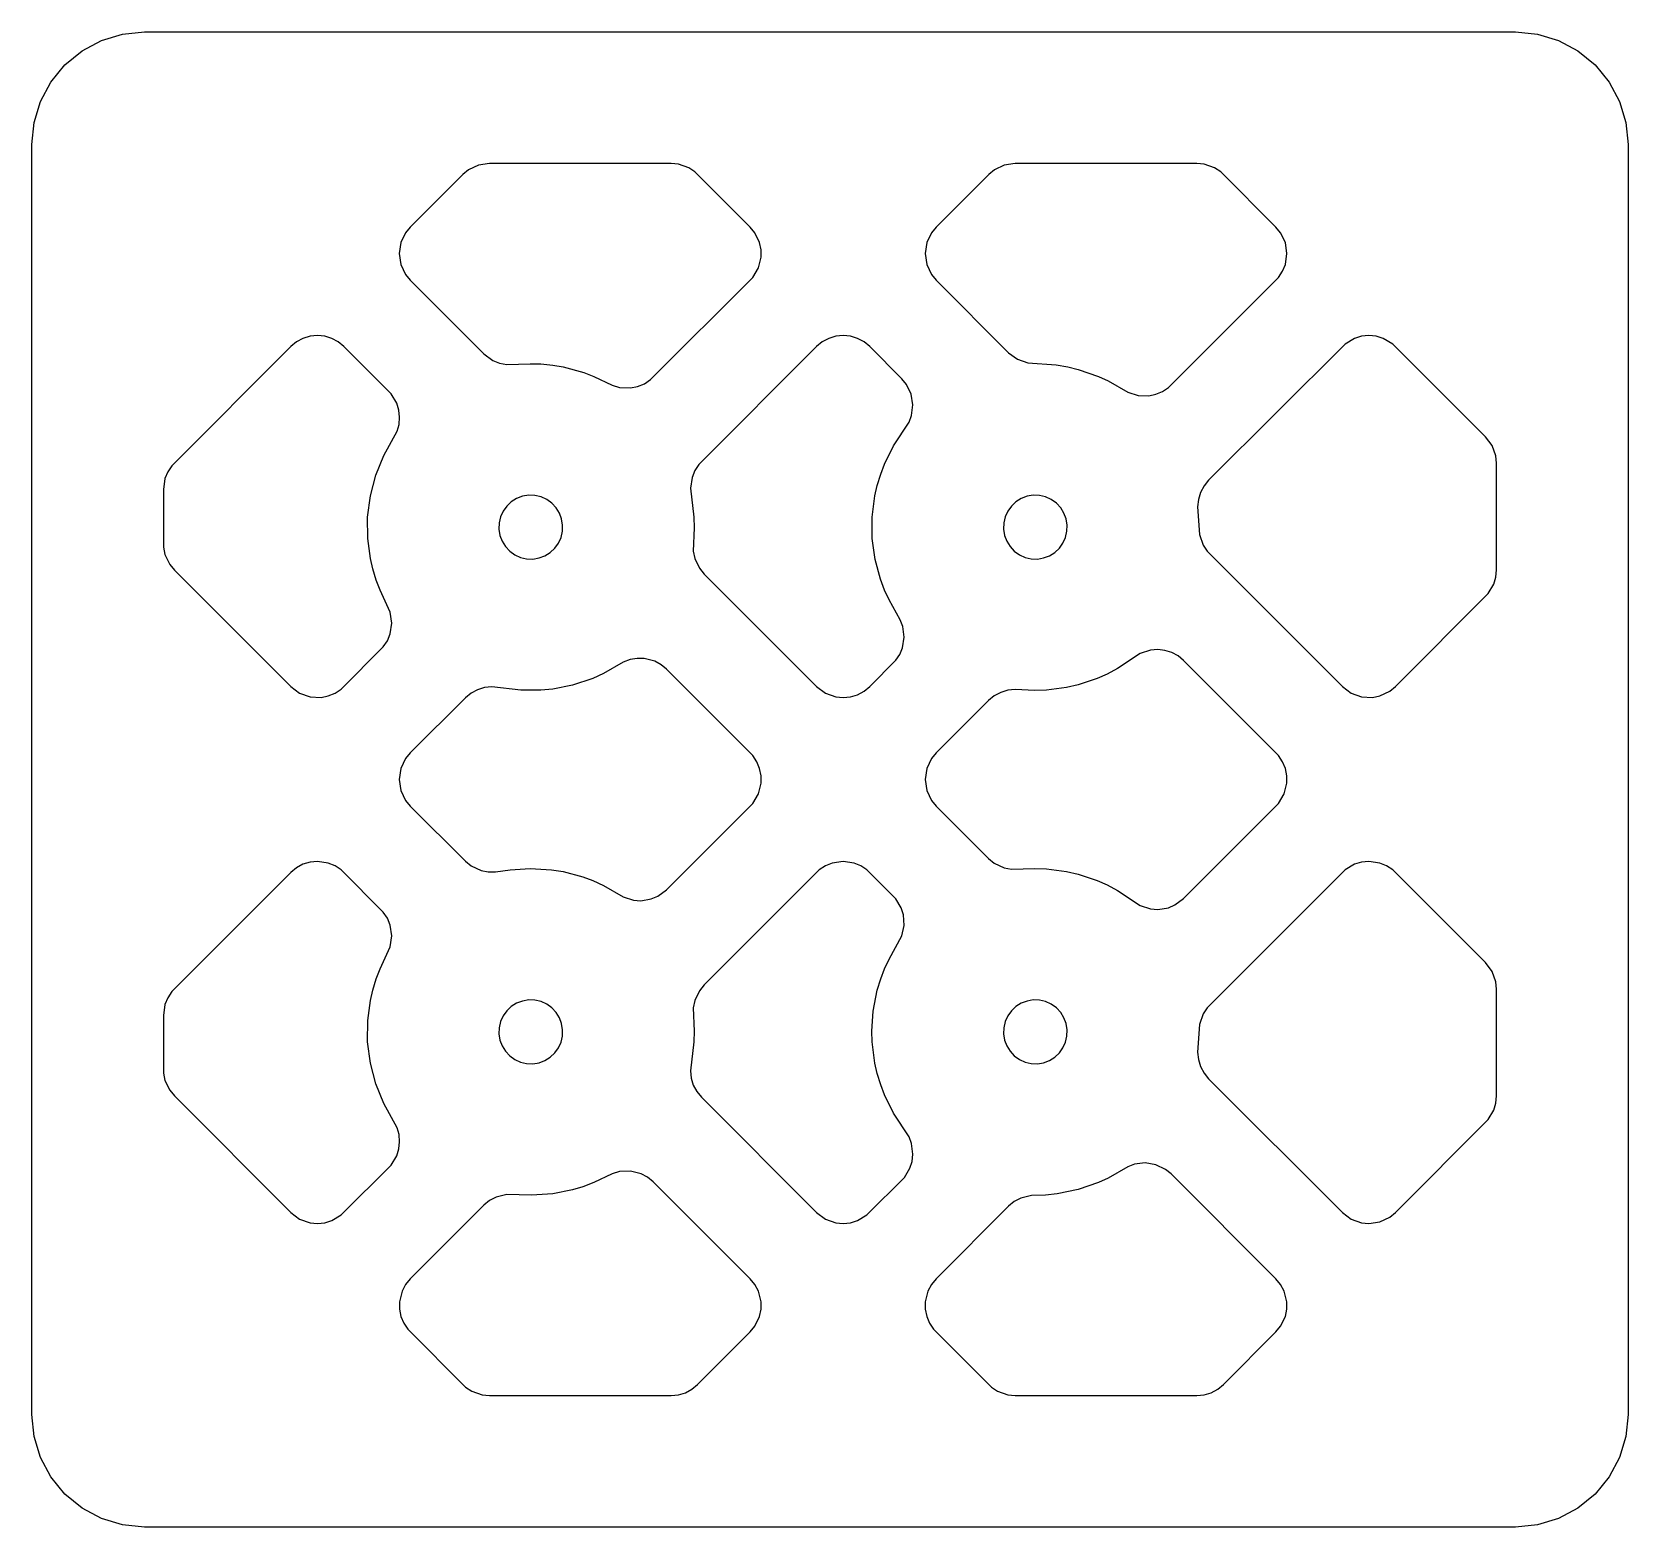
# Model space of a CAD drawing. Header units: millimetres. Extents: x 0 to 85, y 0 to 79.6.
import ezdxf

# ---------------------------------------------------------------- set-up
doc = ezdxf.new("R2010")
doc.units = ezdxf.units.MM
doc.layers.add('CUT', color=1, linetype='Continuous')

msp = doc.modelspace()

# ---------------------------------------------------------------- linework, layer by layer
at = {"layer": 'CUT'}
for points in [[(79, 0), (6, 0), (4.829, 0.115), (3.704, 0.457), (2.667, 1.011), (1.757, 1.757), (1.011, 2.667), (0.457, 3.704), (0.115, 4.829), (0, 6), (0, 73.6), (0.115, 74.771), (0.457, 75.896), (1.011, 76.933), (1.757, 77.843), (2.667, 78.589), (3.704, 79.143), (4.829, 79.485), (6, 79.6), (79, 79.6), (80.171, 79.485), (81.296, 79.143), (82.333, 78.589), (83.243, 77.843), (83.989, 76.933), (84.543, 75.896), (84.885, 74.771), (85, 73.6), (85, 6), (84.885, 4.829), (84.543, 3.704), (83.989, 2.667), (83.243, 1.757), (82.333, 1.011), (81.296, 0.457), (80.171, 0.115), (79, 0)], [(31.282, 60.675), (31.869, 60.646), (32.253, 60.723), (32.615, 60.873), (32.941, 61.091), (38.382, 66.531), (38.684, 67.035), (38.826, 67.604), (38.826, 67.996), (38.75, 68.381), (38.499, 68.911), (38.25, 69.214), (35.305, 72.146), (34.979, 72.364), (34.426, 72.562), (34.036, 72.6), (24.364, 72.6), (23.783, 72.514), (23.253, 72.263), (22.95, 72.014), (20.15, 69.214), (19.901, 68.911), (19.65, 68.381), (19.564, 67.8), (19.65, 67.219), (19.901, 66.689), (20.15, 66.386), (24.07, 62.465), (24.542, 62.116), (24.904, 61.966), (25.288, 61.889), (26.532, 61.938), (27.102, 61.921), (27.733, 61.859), (28.295, 61.764), (29.393, 61.465), (29.926, 61.263), (30.907, 60.789), (31.282, 60.675)], [(58.908, 60.246), (59.481, 60.23), (59.855, 60.31), (60.208, 60.459), (60.525, 60.673), (66.382, 66.531), (66.6, 66.857), (66.75, 67.219), (66.836, 67.8), (66.75, 68.381), (66.499, 68.911), (66.25, 69.214), (63.305, 72.146), (62.979, 72.364), (62.426, 72.562), (62.036, 72.6), (52.364, 72.6), (51.783, 72.514), (51.253, 72.263), (50.95, 72.014), (48.15, 69.214), (47.901, 68.911), (47.65, 68.381), (47.564, 67.8), (47.65, 67.219), (47.901, 66.689), (48.15, 66.386), (52.012, 62.523), (52.483, 62.174), (53.036, 61.976), (54.539, 61.868), (55.165, 61.764), (55.719, 61.633), (56.796, 61.263), (57.313, 61.026), (58.364, 60.425), (58.908, 60.246)], [(14.81, 44.202), (15.396, 44.174), (15.781, 44.25), (16.143, 44.4), (16.469, 44.618), (18.709, 46.859), (18.927, 47.185), (19.077, 47.547), (19.163, 48.127), (19.077, 48.708), (18.537, 49.874), (18.335, 50.407), (18.15, 51.014), (18.023, 51.569), (17.883, 52.633), (17.879, 53.772), (18.023, 54.901), (18.314, 56.001), (18.745, 57.055), (19.452, 58.339), (19.554, 58.708), (19.583, 59.09), (19.539, 59.47), (19.424, 59.835), (19.127, 60.325), (16.614, 62.85), (16.311, 63.099), (15.965, 63.284), (15.59, 63.398), (15.2, 63.436), (14.81, 63.398), (14.435, 63.284), (14.089, 63.099), (13.786, 62.85), (7.454, 56.505), (7.236, 56.179), (7.086, 55.817), (7, 55.236), (7.01, 52.168), (7.086, 51.783), (7.337, 51.253), (7.586, 50.95), (13.786, 44.75), (14.257, 44.4), (14.81, 44.202)], [(42.81, 44.202), (43.2, 44.164), (43.59, 44.202), (43.965, 44.316), (44.311, 44.501), (44.614, 44.75), (45.997, 46.145), (46.211, 46.462), (46.361, 46.815), (46.453, 47.38), (46.382, 47.949), (46.245, 48.306), (45.644, 49.357), (45.407, 49.874), (45.184, 50.469), (44.906, 51.505), (44.753, 52.633), (44.749, 53.772), (44.893, 54.901), (45.02, 55.456), (45.205, 56.063), (45.407, 56.596), (45.882, 57.558), (46.709, 58.825), (46.846, 59.183), (46.918, 59.752), (46.826, 60.319), (46.577, 60.836), (46.333, 61.132), (44.614, 62.85), (44.311, 63.099), (43.965, 63.284), (43.59, 63.398), (43.2, 63.436), (42.81, 63.398), (42.435, 63.284), (42.089, 63.099), (41.786, 62.85), (35.52, 56.571), (35.302, 56.245), (35.152, 55.883), (35.066, 55.302), (35.251, 53.772), (35.268, 53.202), (35.219, 51.959), (35.296, 51.574), (35.546, 51.043), (35.795, 50.74), (41.786, 44.75), (42.257, 44.4), (42.81, 44.202)], [(70.81, 44.202), (71.396, 44.174), (71.781, 44.25), (72.311, 44.501), (72.614, 44.75), (77.546, 49.695), (77.848, 50.199), (77.962, 50.574), (78, 50.964), (78, 56.636), (77.962, 57.026), (77.764, 57.579), (77.414, 58.05), (72.469, 62.982), (71.965, 63.284), (71.59, 63.398), (71.2, 63.436), (70.81, 63.398), (70.435, 63.284), (69.931, 62.982), (62.665, 55.73), (62.417, 55.427), (62.232, 55.081), (62.118, 54.706), (62.079, 54.316), (62.176, 52.836), (62.374, 52.283), (62.592, 51.957), (69.786, 44.75), (70.257, 44.4), (70.81, 44.202)], [(26.343, 51.55), (26.676, 51.539), (27.005, 51.593), (27.317, 51.71), (27.6, 51.886), (27.843, 52.114), (28.037, 52.385), (28.175, 52.689), (28.25, 53.013), (28.261, 53.346), (28.207, 53.675), (28.09, 53.987), (27.914, 54.27), (27.686, 54.513), (27.415, 54.707), (27.111, 54.845), (26.787, 54.92), (26.454, 54.931), (26.125, 54.877), (25.813, 54.76), (25.53, 54.584), (25.287, 54.356), (25.093, 54.085), (24.955, 53.781), (24.88, 53.457), (24.869, 53.124), (24.923, 52.795), (25.04, 52.483), (25.216, 52.2), (25.444, 51.957), (25.715, 51.763), (26.019, 51.625), (26.343, 51.55)], [(53.213, 51.55), (53.546, 51.539), (53.875, 51.593), (54.187, 51.71), (54.47, 51.886), (54.713, 52.114), (54.907, 52.385), (55.045, 52.689), (55.12, 53.013), (55.131, 53.346), (55.077, 53.675), (54.96, 53.987), (54.784, 54.27), (54.556, 54.513), (54.285, 54.707), (53.981, 54.845), (53.657, 54.92), (53.324, 54.931), (52.995, 54.877), (52.683, 54.76), (52.4, 54.584), (52.157, 54.356), (51.963, 54.085), (51.825, 53.781), (51.75, 53.457), (51.739, 53.124), (51.793, 52.795), (51.91, 52.483), (52.086, 52.2), (52.314, 51.957), (52.585, 51.763), (52.889, 51.625), (53.213, 51.55)], [(32.038, 33.376), (32.42, 33.347), (32.985, 33.439), (33.338, 33.589), (33.797, 33.932), (38.382, 38.531), (38.684, 39.035), (38.826, 39.604), (38.826, 39.996), (38.75, 40.381), (38.6, 40.743), (38.382, 41.069), (33.797, 45.668), (33.501, 45.911), (33.165, 46.094), (32.611, 46.24), (32.228, 46.248), (31.851, 46.182), (31.494, 46.045), (30.443, 45.444), (29.865, 45.182), (28.786, 44.82), (27.733, 44.611), (27.102, 44.549), (26.028, 44.549), (24.498, 44.734), (24.108, 44.695), (23.732, 44.582), (23.387, 44.397), (23.084, 44.148), (20.15, 41.214), (19.901, 40.911), (19.65, 40.381), (19.564, 39.8), (19.65, 39.219), (19.901, 38.689), (20.15, 38.386), (23.084, 35.452), (23.387, 35.203), (23.917, 34.952), (24.302, 34.876), (24.694, 34.876), (25.461, 34.997), (26.532, 35.068), (27.668, 34.997), (28.295, 34.894), (29.331, 34.616), (29.865, 34.418), (30.443, 34.156), (31.494, 33.555), (32.038, 33.376)], [(59.57, 32.912), (59.952, 32.882), (60.519, 32.974), (60.872, 33.124), (61.332, 33.467), (66.382, 38.531), (66.684, 39.035), (66.826, 39.604), (66.826, 39.996), (66.75, 40.381), (66.6, 40.743), (66.382, 41.069), (61.332, 46.133), (61.036, 46.377), (60.699, 46.56), (60.333, 46.675), (59.952, 46.718), (59.57, 46.688), (59.025, 46.509), (57.815, 45.715), (57.255, 45.415), (56.735, 45.182), (55.719, 44.837), (55.101, 44.693), (54.037, 44.553), (53.402, 44.532), (52.355, 44.591), (51.964, 44.552), (51.589, 44.438), (51.243, 44.254), (50.94, 44.005), (48.15, 41.214), (47.901, 40.911), (47.65, 40.381), (47.564, 39.8), (47.65, 39.219), (47.901, 38.689), (48.15, 38.386), (50.94, 35.595), (51.243, 35.346), (51.774, 35.096), (52.159, 35.019), (53.402, 35.068), (54.037, 35.047), (55.101, 34.907), (55.719, 34.763), (56.735, 34.418), (57.255, 34.185), (57.815, 33.885), (59.025, 33.091), (59.57, 32.912)], [(14.81, 16.202), (15.2, 16.164), (15.59, 16.202), (15.965, 16.316), (16.469, 16.618), (19.127, 19.275), (19.424, 19.765), (19.539, 20.13), (19.583, 20.51), (19.554, 20.892), (19.452, 21.261), (18.745, 22.545), (18.314, 23.599), (18.023, 24.699), (17.879, 25.828), (17.883, 26.967), (18.023, 28.031), (18.15, 28.586), (18.335, 29.193), (18.537, 29.726), (19.077, 30.892), (19.163, 31.473), (19.077, 32.053), (18.927, 32.415), (18.709, 32.741), (16.469, 34.982), (16.143, 35.2), (15.781, 35.35), (15.2, 35.436), (14.81, 35.398), (14.435, 35.284), (14.089, 35.099), (13.786, 34.85), (7.454, 28.505), (7.236, 28.179), (7.086, 27.817), (7, 27.236), (7.01, 24.168), (7.086, 23.783), (7.337, 23.253), (7.586, 22.95), (13.786, 16.75), (14.257, 16.4), (14.81, 16.202)], [(42.81, 16.202), (43.2, 16.164), (43.59, 16.202), (43.965, 16.316), (44.469, 16.618), (46.462, 18.61), (46.76, 19.101), (46.875, 19.467), (46.918, 19.848), (46.846, 20.417), (46.709, 20.775), (45.882, 22.042), (45.407, 23.004), (45.205, 23.537), (45.02, 24.144), (44.893, 24.699), (44.749, 25.828), (44.732, 26.398), (44.803, 27.468), (45.02, 28.586), (45.205, 29.193), (45.407, 29.726), (45.644, 30.243), (46.322, 31.469), (46.448, 32.028), (46.409, 32.6), (46.294, 32.965), (45.997, 33.455), (44.469, 34.982), (44.143, 35.2), (43.781, 35.35), (43.2, 35.436), (42.619, 35.35), (42.257, 35.2), (41.931, 34.982), (35.795, 28.86), (35.546, 28.557), (35.296, 28.026), (35.219, 27.641), (35.268, 26.398), (35.251, 25.828), (35.066, 24.298), (35.105, 23.908), (35.218, 23.532), (35.403, 23.187), (35.652, 22.884), (41.786, 16.75), (42.257, 16.4), (42.81, 16.202)], [(70.81, 16.202), (71.2, 16.164), (71.781, 16.25), (72.311, 16.501), (72.614, 16.75), (77.546, 21.695), (77.848, 22.199), (77.962, 22.574), (78, 22.964), (78, 28.636), (77.962, 29.026), (77.764, 29.579), (77.414, 30.05), (72.469, 34.982), (72.143, 35.2), (71.781, 35.35), (71.2, 35.436), (70.81, 35.398), (70.435, 35.284), (69.931, 34.982), (62.592, 27.643), (62.374, 27.317), (62.176, 26.764), (62.079, 25.284), (62.118, 24.894), (62.232, 24.519), (62.417, 24.173), (62.665, 23.87), (69.786, 16.75), (70.257, 16.4), (70.81, 16.202)], [(26.343, 24.68), (26.676, 24.669), (27.005, 24.723), (27.317, 24.84), (27.6, 25.016), (27.843, 25.244), (28.037, 25.515), (28.175, 25.819), (28.25, 26.143), (28.261, 26.476), (28.207, 26.805), (28.09, 27.117), (27.914, 27.4), (27.686, 27.643), (27.415, 27.837), (27.111, 27.975), (26.787, 28.05), (26.454, 28.061), (26.125, 28.007), (25.813, 27.89), (25.53, 27.714), (25.287, 27.486), (25.093, 27.215), (24.955, 26.911), (24.88, 26.587), (24.869, 26.254), (24.923, 25.925), (25.04, 25.613), (25.216, 25.33), (25.444, 25.087), (25.715, 24.893), (26.019, 24.755), (26.343, 24.68)], [(53.213, 24.68), (53.546, 24.669), (53.875, 24.723), (54.187, 24.84), (54.47, 25.016), (54.713, 25.244), (54.907, 25.515), (55.045, 25.819), (55.12, 26.143), (55.131, 26.476), (55.077, 26.805), (54.96, 27.117), (54.784, 27.4), (54.556, 27.643), (54.285, 27.837), (53.981, 27.975), (53.657, 28.05), (53.324, 28.061), (52.995, 28.007), (52.683, 27.89), (52.4, 27.714), (52.157, 27.486), (51.963, 27.215), (51.825, 26.911), (51.75, 26.587), (51.739, 26.254), (51.793, 25.925), (51.91, 25.613), (52.086, 25.33), (52.314, 25.087), (52.585, 24.893), (52.889, 24.755), (53.213, 24.68)], [(23.974, 7.038), (24.364, 7), (34.036, 7), (34.426, 7.038), (34.801, 7.152), (35.147, 7.337), (35.45, 7.586), (38.25, 10.386), (38.499, 10.689), (38.75, 11.219), (38.826, 11.604), (38.826, 11.996), (38.684, 12.565), (38.499, 12.911), (38.25, 13.214), (33.087, 18.378), (32.784, 18.626), (32.438, 18.811), (31.869, 18.954), (31.282, 18.925), (30.907, 18.811), (29.926, 18.337), (29.331, 18.114), (28.786, 17.95), (27.733, 17.741), (26.598, 17.662), (25.288, 17.711), (24.719, 17.568), (24.373, 17.383), (24.07, 17.135), (20.15, 13.214), (19.901, 12.911), (19.716, 12.565), (19.574, 11.996), (19.574, 11.604), (19.65, 11.219), (19.8, 10.857), (20.018, 10.531), (23.095, 7.454), (23.421, 7.236), (23.974, 7.038)], [(51.974, 7.038), (52.364, 7), (62.036, 7), (62.426, 7.038), (62.801, 7.152), (63.147, 7.337), (63.45, 7.586), (66.25, 10.386), (66.499, 10.689), (66.75, 11.219), (66.826, 11.604), (66.826, 11.996), (66.684, 12.565), (66.499, 12.911), (66.25, 13.214), (60.667, 18.798), (60.371, 19.041), (59.855, 19.29), (59.29, 19.383), (58.721, 19.312), (58.364, 19.175), (57.313, 18.574), (56.796, 18.337), (55.719, 17.967), (54.603, 17.741), (53.972, 17.679), (53.23, 17.653), (52.661, 17.51), (52.315, 17.325), (52.012, 17.077), (48.15, 13.214), (47.901, 12.911), (47.716, 12.565), (47.574, 11.996), (47.574, 11.604), (47.65, 11.219), (47.8, 10.857), (48.018, 10.531), (51.095, 7.454), (51.421, 7.236), (51.974, 7.038)]]:
    msp.add_lwpolyline(points, close=True, dxfattribs=at)

doc.saveas('drawing.dxf')
